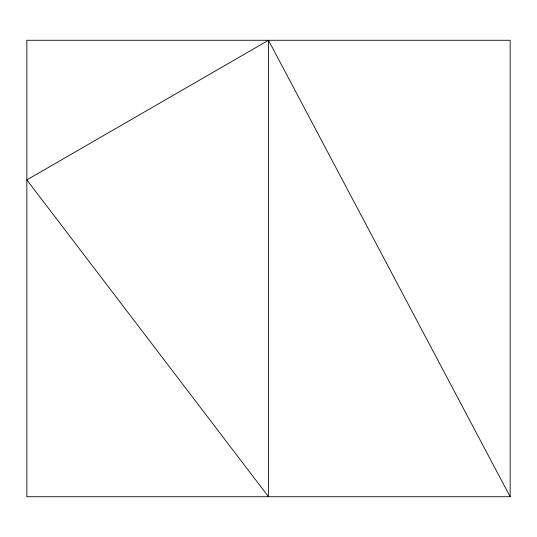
<?xml version="1.0" encoding="UTF-8"?>
<svg xmlns="http://www.w3.org/2000/svg" width="537" height="537" viewBox="0 0 537 537"><rect width="100%" height="100%" fill="white"/><g stroke="black" fill="none" stroke-linecap="round" stroke-linejoin="round"><path stroke-width="0.81" d="M268.5 40.275L26.85 179.895L268.5 496.725L268.5 40.275L510.15 496.725L26.85 496.725L26.85 40.275L510.15 40.275L510.15 496.725"/></g></svg>
